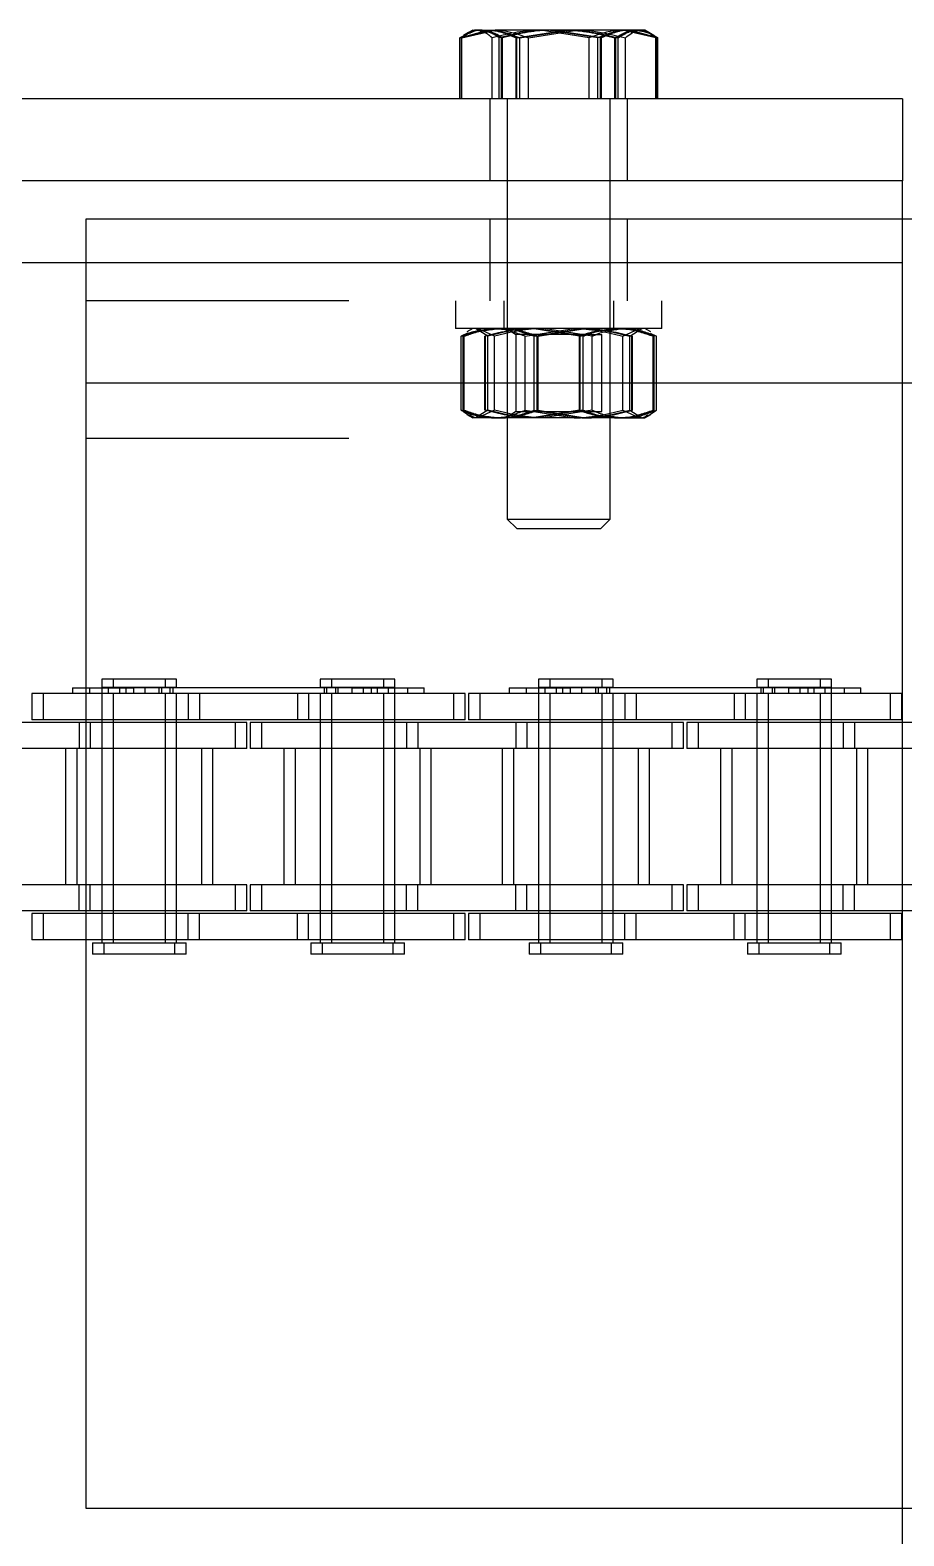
# Model space of a CAD drawing. Header units: metres. Extents: x 0 to 21025, y 0 to 14850.
# Drawn here: x 3545.5 to 3596.3, y 9259.5 to 9347.1 of the extents above; entities that cross this region are included whole.
import ezdxf

# ---------------------------------------------------------------- set-up
doc = ezdxf.new("R2010")
doc.units = ezdxf.units.M
doc.header["$LTSCALE"] = 25
doc.linetypes.add('HIDDEN2', pattern=[4.7625, 3.175, -1.5875])
doc.layers.add('SL4', color=4, linetype='Continuous')
doc.layers.add('ST1', color=7, linetype='HIDDEN2')

msp = doc.modelspace()

# ---------------------------------------------------------------- linework, layer by layer
at = {"layer": 'SL4'}
for p, q in [((3570.619, 9346.699), (3572.559, 9347.146)), ((3571.022, 9346.951), (3570.619, 9346.699)), ((3571.011, 9347.002), (3570.824, 9346.894)), ((3571.261, 9347.146), (3571.011, 9347.002)), ((3571.261, 9347.146), (3572.559, 9347.146)), ((3577.321, 9347.146), (3572.559, 9347.146)), ((3574.5, 9346.699), (3577.321, 9347.146)), ((3581.023, 9347.146), (3577.321, 9347.146)), ((3581.261, 9347.146), (3581.023, 9347.146)), ((3581.512, 9347.002), (3581.261, 9347.146)), ((3581.698, 9346.894), (3581.512, 9347.002)), ((3581.799, 9346.835), (3581.698, 9346.894)), ((3570.506, 9343.146), (3570.506, 9346.699)), ((3570.529, 9346.699), (3570.682, 9346.739)), ((3570.529, 9343.146), (3570.529, 9346.699)), ((3570.619, 9343.146), (3570.619, 9346.699)), ((3574.5, 9343.146), (3574.5, 9346.699)), ((3580.142, 9343.146), (3580.142, 9346.699)), ((3581.904, 9343.146), (3581.904, 9346.699)), ((3581.993, 9343.146), (3581.993, 9346.699)), ((3582.017, 9343.146), (3582.017, 9346.699)), ((3596.261, 9343.146), (3496.261, 9343.146)), ((3596.261, 9343.146), (3596.261, 9338.384)), ((3596.261, 9338.384), (3496.261, 9338.384)), ((3573.261, 9338.384), (3573.261, 9336.149)), ((3579.261, 9336.149), (3579.261, 9338.384)), ((3596.261, 9336.149), (3596.261, 9338.384)), ((4873.736, 9336.149), (3548.761, 9336.149)), ((3548.761, 9336.149), (3548.761, 9326.624)), ((3543.761, 9333.621), (3548.761, 9333.621)), ((3548.761, 9326.624), (4873.736, 9326.624)), ((3548.761, 9326.624), (3548.761, 9261.149)), ((3545.615, 9308.541), (3545.615, 9307.021)), ((3548.761, 9308.541), (3545.615, 9308.541)), ((3547.983, 9308.873), (3547.983, 9308.541)), ((3547.983, 9308.873), (3548.761, 9308.873)), ((3548.36, 9306.869), (3543.761, 9306.869)), ((3548.761, 9307.021), (3545.615, 9307.021)), ((3548.36, 9306.869), (3548.36, 9305.349)), ((3548.761, 9306.869), (3548.36, 9306.869)), ((3548.36, 9305.349), (3543.761, 9305.349)), ((3547.575, 9305.349), (3547.575, 9297.419)), ((3548.761, 9305.349), (3548.36, 9305.349)), ((3548.36, 9297.419), (3543.761, 9297.419)), ((3548.36, 9295.899), (3548.36, 9297.419)), ((3548.761, 9297.419), (3548.36, 9297.419)), ((3548.36, 9295.899), (3543.761, 9295.899)), ((3545.615, 9295.747), (3545.615, 9294.227)), ((3548.761, 9295.747), (3545.615, 9295.747)), ((3548.761, 9295.899), (3548.36, 9295.899)), ((3548.761, 9294.227), (3545.615, 9294.227)), ((3548.761, 9261.149), (4873.736, 9261.149)), ((3596.261, 9121.619), (3596.261, 9261.149))]:
    msp.add_line(p, q, dxfattribs=at)
for points, knots in [([(3572.559, 9347.146), (3572.605, 9347.146), (3573.261, 9347.139), (3573.903, 9346.911), (3574.5, 9346.699)], [0, 0, 0, 0, 0.070201, 1, 1, 1, 1]), ([(3577.321, 9347.146), (3577.388, 9347.146), (3578.341, 9347.139), (3579.274, 9346.911), (3580.142, 9346.699)], [0, 0, 0, 0, 0.0702006, 1, 1, 1, 1]), ([(3580.142, 9346.699), (3580.365, 9346.882), (3580.656, 9347.12), (3580.954, 9347.141), (3581.023, 9347.146)], [0, 0, 0, 0, 0.768151, 1, 1, 1, 1]), ([(3581.023, 9347.146), (3581.258, 9347.09), (3581.556, 9347.018), (3581.843, 9346.755), (3581.904, 9346.699)], [0, 0, 0, 0, 0.788999, 1, 1, 1, 1])]:
    msp.add_open_spline(points, degree=3, knots=knots, dxfattribs=at)
at = {"layer": 'ST1'}
for p, q in [((3570.506, 9346.699), (3572.142, 9347.146)), ((3570.511, 9346.699), (3572.17, 9347.146)), ((3570.841, 9346.851), (3570.529, 9346.699)), ((3570.682, 9346.739), (3572.261, 9347.146)), ((3570.824, 9346.894), (3570.723, 9346.835)), ((3573.779, 9346.699), (3576.657, 9347.146)), ((3573.83, 9346.699), (3576.705, 9347.146)), ((3573.993, 9346.699), (3576.859, 9347.146)), ((3578.023, 9346.699), (3575.202, 9347.146)), ((3578.529, 9346.699), (3575.663, 9347.146)), ((3578.693, 9346.699), (3575.818, 9347.146)), ((3578.744, 9346.699), (3575.866, 9347.146)), ((3581.904, 9346.699), (3579.963, 9347.146)), ((3581.993, 9346.699), (3580.261, 9347.146)), ((3582.012, 9346.699), (3580.352, 9347.146)), ((3582.017, 9346.699), (3580.38, 9347.146)), ((3570.743, 9346.804), (3570.506, 9346.699)), ((3570.511, 9343.146), (3570.511, 9346.699)), ((3572.38, 9343.146), (3572.38, 9346.699)), ((3572.797, 9343.146), (3572.797, 9346.699)), ((3572.942, 9343.146), (3572.942, 9346.699)), ((3572.988, 9343.146), (3572.988, 9346.699)), ((3573.779, 9343.146), (3573.779, 9346.699)), ((3573.83, 9343.146), (3573.83, 9346.699)), ((3573.993, 9343.146), (3573.993, 9346.699)), ((3578.023, 9343.146), (3578.023, 9346.699)), ((3578.529, 9343.146), (3578.529, 9346.699)), ((3578.693, 9343.146), (3578.693, 9346.699)), ((3578.744, 9343.146), (3578.744, 9346.699)), ((3579.534, 9343.146), (3579.534, 9346.699)), ((3579.581, 9343.146), (3579.581, 9346.699)), ((3579.725, 9343.146), (3579.725, 9346.699)), ((3582.012, 9343.146), (3582.012, 9346.699)), ((3572.261, 9343.146), (3572.261, 9338.384)), ((3573.261, 9343.146), (3573.261, 9338.384)), ((3579.261, 9338.384), (3579.261, 9343.146)), ((3580.261, 9338.384), (3580.261, 9343.146)), ((3572.261, 9336.149), (3572.261, 9331.386)), ((3573.261, 9336.149), (3573.261, 9318.701)), ((3579.261, 9318.701), (3579.261, 9336.149)), ((3580.261, 9331.386), (3580.261, 9336.149)), ((3596.261, 9333.621), (3596.261, 9336.149)), ((3496.261, 9333.621), (3596.261, 9333.621)), ((3548.761, 9333.621), (3596.261, 9333.621)), ((3596.261, 9261.149), (3596.261, 9333.621)), ((4873.736, 9331.386), (3548.761, 9331.386)), ((3570.261, 9331.386), (3570.261, 9329.786)), ((3573.061, 9331.386), (3573.061, 9329.786)), ((3579.461, 9329.786), (3579.461, 9331.386)), ((3582.261, 9329.786), (3582.261, 9331.386)), ((3581.975, 9329.786), (3570.261, 9329.786)), ((3570.949, 9329.521), (3570.581, 9329.339)), ((3570.581, 9325.033), (3570.581, 9329.339)), ((3570.702, 9325.033), (3570.702, 9329.339)), ((3570.753, 9325.033), (3570.753, 9329.339)), ((3570.77, 9325.033), (3570.77, 9329.339)), ((3571.261, 9329.786), (3570.912, 9329.585)), ((3572.133, 9329.339), (3571.417, 9329.786)), ((3572.528, 9329.339), (3571.554, 9329.786)), ((3571.972, 9325.033), (3571.972, 9329.339)), ((3572.009, 9325.033), (3572.009, 9329.339)), ((3572.133, 9325.033), (3572.133, 9329.339)), ((3572.528, 9325.033), (3572.528, 9329.339)), ((3573.261, 9329.786), (3573.761, 9329.436)), ((3578.168, 9329.436), (3573.761, 9329.436)), ((3573.761, 9329.436), (3573.761, 9324.962)), ((3574.314, 9329.339), (3577.154, 9329.786)), ((3574.314, 9325.033), (3574.314, 9329.339)), ((3577.463, 9329.339), (3574.717, 9329.786)), ((3577.518, 9329.339), (3574.764, 9329.786)), ((3574.831, 9329.339), (3577.61, 9329.786)), ((3574.831, 9325.033), (3574.831, 9329.339)), ((3577.692, 9329.339), (3574.912, 9329.786)), ((3575.005, 9329.339), (3577.759, 9329.786)), ((3575.005, 9325.033), (3575.005, 9329.339)), ((3575.06, 9329.339), (3577.805, 9329.786)), ((3575.06, 9325.033), (3575.06, 9329.339)), ((3578.209, 9329.339), (3575.369, 9329.786)), ((3577.463, 9325.033), (3577.463, 9329.339)), ((3577.518, 9325.033), (3577.518, 9329.339)), ((3577.692, 9325.033), (3577.692, 9329.339)), ((3578.168, 9329.436), (3578.761, 9329.436)), ((3578.209, 9325.033), (3578.209, 9329.339)), ((3578.761, 9324.962), (3578.761, 9329.436)), ((3579.995, 9329.339), (3580.968, 9329.786)), ((3579.995, 9325.033), (3579.995, 9329.339)), ((3580.39, 9329.339), (3581.105, 9329.786)), ((3580.39, 9325.033), (3580.39, 9329.339)), ((3580.513, 9325.033), (3580.513, 9329.339)), ((3580.551, 9325.033), (3580.551, 9329.339)), ((3581.61, 9329.585), (3581.261, 9329.786)), ((3581.573, 9329.521), (3581.942, 9329.339)), ((3581.753, 9325.033), (3581.753, 9329.339)), ((3581.77, 9325.033), (3581.77, 9329.339)), ((3581.821, 9325.033), (3581.821, 9329.339)), ((3581.942, 9325.033), (3581.942, 9329.339)), ((3582.261, 9329.786), (3581.975, 9329.786)), ((3548.761, 9326.624), (4873.736, 9326.624)), ((3572.133, 9325.033), (3571.417, 9324.586)), ((3572.528, 9325.033), (3571.554, 9324.586)), ((3573.761, 9324.962), (3573.261, 9324.611)), ((3573.761, 9324.962), (3578.761, 9324.962)), ((3574.314, 9325.033), (3577.154, 9324.586)), ((3577.463, 9325.033), (3574.717, 9324.586)), ((3577.518, 9325.033), (3574.764, 9324.586)), ((3574.831, 9325.033), (3577.61, 9324.586)), ((3577.692, 9325.033), (3574.912, 9324.586)), ((3575.005, 9325.033), (3577.759, 9324.586)), ((3575.06, 9325.033), (3577.805, 9324.586)), ((3578.209, 9325.033), (3575.369, 9324.586)), ((3579.995, 9325.033), (3580.968, 9324.586)), ((3580.39, 9325.033), (3581.105, 9324.586)), ((3570.912, 9324.788), (3571.261, 9324.586)), ((3571.554, 9324.586), (3571.261, 9324.586)), ((3575.369, 9324.586), (3571.554, 9324.586)), ((3573.261, 9324.611), (3578.55, 9324.611)), ((3573.261, 9324.611), (3573.261, 9324.586)), ((3580.075, 9324.586), (3575.369, 9324.586)), ((3578.55, 9324.611), (3579.261, 9324.611)), ((3579.261, 9324.586), (3579.261, 9324.611)), ((3580.075, 9324.586), (3581.261, 9324.586)), ((3581.261, 9324.586), (3581.61, 9324.788)), ((4873.736, 9323.386), (3548.761, 9323.386)), ((3573.261, 9318.701), (3579.261, 9318.701)), ((3573.261, 9318.701), (3573.816, 9318.146)), ((3573.816, 9318.146), (3578.707, 9318.146)), ((3578.707, 9318.146), (3579.261, 9318.701)), ((3553.38, 9309.384), (3549.69, 9309.384)), ((3549.69, 9309.384), (3549.69, 9308.91)), ((3550.345, 9309.384), (3550.345, 9308.91)), ((3554.035, 9309.384), (3553.38, 9309.384)), ((3553.38, 9308.91), (3553.38, 9309.384)), ((3554.035, 9308.91), (3554.035, 9309.384)), ((3566.08, 9309.384), (3562.39, 9309.384)), ((3562.39, 9309.384), (3562.39, 9308.91)), ((3563.045, 9309.384), (3563.045, 9308.91)), ((3566.735, 9309.384), (3566.08, 9309.384)), ((3566.08, 9308.91), (3566.08, 9309.384)), ((3566.735, 9308.91), (3566.735, 9309.384)), ((3578.78, 9309.384), (3575.09, 9309.384)), ((3575.09, 9309.384), (3575.09, 9308.91)), ((3575.745, 9309.384), (3575.745, 9308.91)), ((3579.435, 9309.384), (3578.78, 9309.384)), ((3578.78, 9308.91), (3578.78, 9309.384)), ((3579.435, 9308.91), (3579.435, 9309.384)), ((3591.48, 9309.384), (3587.79, 9309.384)), ((3587.79, 9309.384), (3587.79, 9308.91)), ((3588.445, 9309.384), (3588.445, 9308.91)), ((3592.135, 9309.384), (3591.48, 9309.384)), ((3591.48, 9308.91), (3591.48, 9309.384)), ((3592.135, 9308.91), (3592.135, 9309.384)), ((3546.27, 9308.541), (3546.27, 9307.021)), ((3548.761, 9308.873), (3551.535, 9308.873)), ((3554.71, 9308.541), (3548.761, 9308.541)), ((3548.96, 9308.873), (3548.96, 9308.541)), ((3549.69, 9308.91), (3553.38, 9308.91)), ((3549.69, 9308.873), (3549.69, 9307.021)), ((3549.69, 9308.541), (3549.69, 9294.042)), ((3550.059, 9308.91), (3550.059, 9308.541)), ((3550.345, 9308.541), (3550.345, 9307.021)), ((3550.345, 9308.541), (3550.345, 9294.042)), ((3550.714, 9308.91), (3550.714, 9308.541)), ((3551.083, 9308.873), (3551.083, 9308.541)), ((3551.535, 9308.873), (3551.535, 9308.541)), ((3564.235, 9308.873), (3551.535, 9308.873)), ((3552.19, 9308.873), (3552.19, 9308.541)), ((3553.011, 9308.541), (3553.011, 9308.91)), ((3553.154, 9308.873), (3553.154, 9308.541)), ((3553.38, 9308.91), (3554.035, 9308.91)), ((3553.38, 9307.021), (3553.38, 9308.541)), ((3553.38, 9294.042), (3553.38, 9308.541)), ((3553.666, 9308.541), (3553.666, 9308.91)), ((3553.809, 9308.873), (3553.809, 9308.541)), ((3554.035, 9307.021), (3554.035, 9308.541)), ((3554.035, 9294.042), (3554.035, 9308.541)), ((3554.71, 9308.541), (3554.71, 9307.021)), ((3561.06, 9308.541), (3554.71, 9308.541)), ((3555.365, 9308.541), (3555.365, 9307.021)), ((3561.06, 9308.541), (3561.06, 9307.021)), ((3570.155, 9308.541), (3561.06, 9308.541)), ((3561.715, 9308.541), (3561.715, 9307.021)), ((3562.39, 9308.91), (3566.08, 9308.91)), ((3562.39, 9308.541), (3562.39, 9307.021)), ((3562.39, 9308.541), (3562.39, 9294.042)), ((3562.616, 9308.873), (3562.616, 9308.541)), ((3562.759, 9308.91), (3562.759, 9308.541)), ((3563.045, 9308.541), (3563.045, 9307.021)), ((3563.045, 9308.541), (3563.045, 9294.042)), ((3563.271, 9308.873), (3563.271, 9308.541)), ((3563.414, 9308.91), (3563.414, 9308.541)), ((3564.235, 9308.873), (3564.235, 9308.541)), ((3564.235, 9308.873), (3567.466, 9308.873)), ((3564.89, 9308.873), (3564.89, 9308.541)), ((3565.342, 9308.873), (3565.342, 9308.541)), ((3565.711, 9308.541), (3565.711, 9308.91)), ((3566.08, 9308.91), (3566.735, 9308.91)), ((3566.08, 9307.021), (3566.08, 9308.541)), ((3566.08, 9294.042), (3566.08, 9308.541)), ((3566.366, 9308.541), (3566.366, 9308.91)), ((3566.735, 9307.021), (3566.735, 9308.873)), ((3566.735, 9294.042), (3566.735, 9308.541)), ((3567.466, 9308.873), (3567.466, 9308.541)), ((3567.466, 9308.873), (3568.442, 9308.873)), ((3568.442, 9308.541), (3568.442, 9308.873)), ((3570.81, 9308.541), (3570.155, 9308.541)), ((3570.155, 9307.021), (3570.155, 9308.541)), ((3570.81, 9307.021), (3570.81, 9308.541)), ((3580.11, 9308.541), (3571.015, 9308.541)), ((3571.015, 9308.541), (3571.015, 9307.021)), ((3571.67, 9308.541), (3571.67, 9307.021)), ((3573.383, 9308.873), (3576.935, 9308.873)), ((3573.383, 9308.873), (3573.383, 9308.541)), ((3574.36, 9308.873), (3574.36, 9308.541)), ((3575.09, 9308.91), (3578.78, 9308.91)), ((3575.09, 9308.873), (3575.09, 9307.021)), ((3575.09, 9308.541), (3575.09, 9294.042)), ((3575.459, 9308.91), (3575.459, 9308.541)), ((3575.745, 9308.541), (3575.745, 9307.021)), ((3575.745, 9308.541), (3575.745, 9294.042)), ((3576.114, 9308.91), (3576.114, 9308.541)), ((3576.483, 9308.873), (3576.483, 9308.541)), ((3576.935, 9308.873), (3576.935, 9308.541)), ((3589.635, 9308.873), (3576.935, 9308.873)), ((3577.59, 9308.873), (3577.59, 9308.541)), ((3578.411, 9308.541), (3578.411, 9308.91)), ((3578.554, 9308.873), (3578.554, 9308.541)), ((3578.78, 9308.91), (3579.435, 9308.91)), ((3578.78, 9307.021), (3578.78, 9308.541)), ((3578.78, 9294.042), (3578.78, 9308.541)), ((3579.066, 9308.541), (3579.066, 9308.91)), ((3579.209, 9308.873), (3579.209, 9308.541)), ((3579.435, 9307.021), (3579.435, 9308.541)), ((3579.435, 9294.042), (3579.435, 9308.541)), ((3580.11, 9308.541), (3580.11, 9307.021)), ((3586.46, 9308.541), (3580.11, 9308.541)), ((3580.765, 9308.541), (3580.765, 9307.021)), ((3586.46, 9308.541), (3586.46, 9307.021)), ((3595.555, 9308.541), (3586.46, 9308.541)), ((3587.115, 9308.541), (3587.115, 9307.021)), ((3587.79, 9308.91), (3591.48, 9308.91)), ((3587.79, 9308.541), (3587.79, 9307.021)), ((3587.79, 9308.541), (3587.79, 9294.042)), ((3588.016, 9308.873), (3588.016, 9308.541)), ((3588.159, 9308.91), (3588.159, 9308.541)), ((3588.445, 9308.541), (3588.445, 9307.021)), ((3588.445, 9308.541), (3588.445, 9294.042)), ((3588.671, 9308.873), (3588.671, 9308.541)), ((3588.814, 9308.91), (3588.814, 9308.541)), ((3589.635, 9308.873), (3589.635, 9308.541)), ((3589.635, 9308.873), (3592.866, 9308.873)), ((3590.29, 9308.873), (3590.29, 9308.541)), ((3590.742, 9308.873), (3590.742, 9308.541)), ((3591.111, 9308.541), (3591.111, 9308.91)), ((3591.48, 9308.91), (3592.135, 9308.91)), ((3591.48, 9307.021), (3591.48, 9308.541)), ((3591.48, 9294.042), (3591.48, 9308.541)), ((3591.766, 9308.541), (3591.766, 9308.91)), ((3592.135, 9307.021), (3592.135, 9308.873)), ((3592.135, 9294.042), (3592.135, 9308.541)), ((3592.866, 9308.873), (3592.866, 9308.541)), ((3592.866, 9308.873), (3593.842, 9308.873)), ((3593.842, 9308.541), (3593.842, 9308.873)), ((3596.21, 9308.541), (3595.555, 9308.541)), ((3595.555, 9307.021), (3595.555, 9308.541)), ((3596.21, 9307.021), (3596.21, 9308.541)), ((3548.36, 9306.869), (3548.36, 9305.349)), ((3554.71, 9307.021), (3548.761, 9307.021)), ((3557.455, 9306.869), (3548.761, 9306.869)), ((3549.015, 9306.869), (3549.015, 9305.349)), ((3549.69, 9306.869), (3549.69, 9305.349)), ((3550.345, 9306.869), (3550.345, 9305.349)), ((3553.38, 9305.349), (3553.38, 9306.869)), ((3554.035, 9305.349), (3554.035, 9306.869)), ((3561.06, 9307.021), (3554.71, 9307.021)), ((3558.11, 9306.869), (3557.455, 9306.869)), ((3557.455, 9305.349), (3557.455, 9306.869)), ((3558.11, 9305.349), (3558.11, 9306.869)), ((3567.41, 9306.869), (3558.315, 9306.869)), ((3558.315, 9306.869), (3558.315, 9305.349)), ((3558.97, 9306.869), (3558.97, 9305.349)), ((3570.155, 9307.021), (3561.06, 9307.021)), ((3562.39, 9306.869), (3562.39, 9305.349)), ((3563.045, 9306.869), (3563.045, 9305.349)), ((3566.08, 9305.349), (3566.08, 9306.869)), ((3566.735, 9305.349), (3566.735, 9306.869)), ((3567.41, 9306.869), (3567.41, 9305.349)), ((3573.76, 9306.869), (3567.41, 9306.869)), ((3568.065, 9306.869), (3568.065, 9305.349)), ((3570.81, 9307.021), (3570.155, 9307.021)), ((3580.11, 9307.021), (3571.015, 9307.021)), ((3573.76, 9306.869), (3573.76, 9305.349)), ((3582.855, 9306.869), (3573.76, 9306.869)), ((3574.415, 9306.869), (3574.415, 9305.349)), ((3575.09, 9306.869), (3575.09, 9305.349)), ((3575.745, 9306.869), (3575.745, 9305.349)), ((3578.78, 9305.349), (3578.78, 9306.869)), ((3579.435, 9305.349), (3579.435, 9306.869)), ((3586.46, 9307.021), (3580.11, 9307.021)), ((3583.51, 9306.869), (3582.855, 9306.869)), ((3582.855, 9305.349), (3582.855, 9306.869)), ((3583.51, 9305.349), (3583.51, 9306.869)), ((3592.81, 9306.869), (3583.715, 9306.869)), ((3583.715, 9306.869), (3583.715, 9305.349)), ((3584.37, 9306.869), (3584.37, 9305.349)), ((3595.555, 9307.021), (3586.46, 9307.021)), ((3587.79, 9306.869), (3587.79, 9305.349)), ((3588.445, 9306.869), (3588.445, 9305.349)), ((3591.48, 9305.349), (3591.48, 9306.869)), ((3592.135, 9305.349), (3592.135, 9306.869)), ((3592.81, 9306.869), (3592.81, 9305.349)), ((3599.16, 9306.869), (3592.81, 9306.869)), ((3593.465, 9306.869), (3593.465, 9305.349)), ((3596.21, 9307.021), (3595.555, 9307.021)), ((3548.23, 9305.349), (3548.23, 9297.419)), ((3557.455, 9305.349), (3548.761, 9305.349)), ((3549.69, 9305.349), (3549.69, 9297.419)), ((3550.345, 9305.349), (3550.345, 9297.419)), ((3553.38, 9297.419), (3553.38, 9305.349)), ((3554.035, 9297.419), (3554.035, 9305.349)), ((3555.495, 9297.419), (3555.495, 9305.349)), ((3556.15, 9297.419), (3556.15, 9305.349)), ((3558.11, 9305.349), (3557.455, 9305.349)), ((3567.41, 9305.349), (3558.315, 9305.349)), ((3560.275, 9305.349), (3560.275, 9297.419)), ((3560.93, 9305.349), (3560.93, 9297.419)), ((3562.39, 9305.349), (3562.39, 9297.419)), ((3563.045, 9305.349), (3563.045, 9297.419)), ((3566.08, 9297.419), (3566.08, 9305.349)), ((3566.735, 9297.419), (3566.735, 9305.349)), ((3573.76, 9305.349), (3567.41, 9305.349)), ((3568.195, 9297.419), (3568.195, 9305.349)), ((3568.85, 9297.419), (3568.85, 9305.349)), ((3572.975, 9305.349), (3572.975, 9297.419)), ((3573.63, 9305.349), (3573.63, 9297.419)), ((3582.855, 9305.349), (3573.76, 9305.349)), ((3575.09, 9305.349), (3575.09, 9297.419)), ((3575.745, 9305.349), (3575.745, 9297.419)), ((3578.78, 9297.419), (3578.78, 9305.349)), ((3579.435, 9297.419), (3579.435, 9305.349)), ((3580.895, 9297.419), (3580.895, 9305.349)), ((3581.55, 9297.419), (3581.55, 9305.349)), ((3583.51, 9305.349), (3582.855, 9305.349)), ((3592.81, 9305.349), (3583.715, 9305.349)), ((3585.675, 9305.349), (3585.675, 9297.419)), ((3586.33, 9305.349), (3586.33, 9297.419)), ((3587.79, 9305.349), (3587.79, 9297.419)), ((3588.445, 9305.349), (3588.445, 9297.419)), ((3591.48, 9297.419), (3591.48, 9305.349)), ((3592.135, 9297.419), (3592.135, 9305.349)), ((3599.16, 9305.349), (3592.81, 9305.349)), ((3593.595, 9297.419), (3593.595, 9305.349)), ((3594.25, 9297.419), (3594.25, 9305.349)), ((3548.36, 9295.899), (3548.36, 9297.419)), ((3557.455, 9297.419), (3548.761, 9297.419)), ((3549.015, 9295.899), (3549.015, 9297.419)), ((3549.69, 9297.419), (3549.69, 9295.899)), ((3550.345, 9297.419), (3550.345, 9295.899)), ((3553.38, 9295.899), (3553.38, 9297.419)), ((3554.035, 9295.899), (3554.035, 9297.419)), ((3558.11, 9297.419), (3557.455, 9297.419)), ((3557.455, 9295.899), (3557.455, 9297.419)), ((3558.11, 9295.899), (3558.11, 9297.419)), ((3567.41, 9297.419), (3558.315, 9297.419)), ((3558.315, 9297.419), (3558.315, 9295.899)), ((3558.97, 9297.419), (3558.97, 9295.899)), ((3562.39, 9297.419), (3562.39, 9295.899)), ((3563.045, 9297.419), (3563.045, 9295.899)), ((3566.08, 9295.899), (3566.08, 9297.419)), ((3566.735, 9295.899), (3566.735, 9297.419)), ((3567.41, 9295.899), (3567.41, 9297.419)), ((3573.76, 9297.419), (3567.41, 9297.419)), ((3568.065, 9295.899), (3568.065, 9297.419)), ((3573.76, 9295.899), (3573.76, 9297.419)), ((3582.855, 9297.419), (3573.76, 9297.419)), ((3574.415, 9295.899), (3574.415, 9297.419)), ((3575.09, 9297.419), (3575.09, 9295.899)), ((3575.745, 9297.419), (3575.745, 9295.899)), ((3578.78, 9295.899), (3578.78, 9297.419)), ((3579.435, 9295.899), (3579.435, 9297.419)), ((3583.51, 9297.419), (3582.855, 9297.419)), ((3582.855, 9295.899), (3582.855, 9297.419)), ((3583.51, 9295.899), (3583.51, 9297.419)), ((3592.81, 9297.419), (3583.715, 9297.419)), ((3583.715, 9297.419), (3583.715, 9295.899)), ((3584.37, 9297.419), (3584.37, 9295.899)), ((3587.79, 9297.419), (3587.79, 9295.899)), ((3588.445, 9297.419), (3588.445, 9295.899)), ((3591.48, 9295.899), (3591.48, 9297.419)), ((3592.135, 9295.899), (3592.135, 9297.419)), ((3592.81, 9295.899), (3592.81, 9297.419)), ((3599.16, 9297.419), (3592.81, 9297.419)), ((3593.465, 9295.899), (3593.465, 9297.419)), ((3546.27, 9295.747), (3546.27, 9294.227)), ((3557.455, 9295.899), (3548.761, 9295.899)), ((3554.71, 9295.747), (3548.761, 9295.747)), ((3549.69, 9295.747), (3549.69, 9294.227)), ((3550.345, 9295.747), (3550.345, 9294.227)), ((3553.38, 9294.227), (3553.38, 9295.747)), ((3554.035, 9294.227), (3554.035, 9295.747)), ((3554.71, 9294.227), (3554.71, 9295.747)), ((3561.06, 9295.747), (3554.71, 9295.747)), ((3555.365, 9294.227), (3555.365, 9295.747)), ((3558.11, 9295.899), (3557.455, 9295.899)), ((3567.41, 9295.899), (3558.315, 9295.899)), ((3561.06, 9294.227), (3561.06, 9295.747)), ((3570.155, 9295.747), (3561.06, 9295.747)), ((3561.715, 9294.227), (3561.715, 9295.747)), ((3562.39, 9295.747), (3562.39, 9294.227)), ((3563.045, 9295.747), (3563.045, 9294.227)), ((3566.08, 9294.227), (3566.08, 9295.747)), ((3566.735, 9294.227), (3566.735, 9295.747)), ((3573.76, 9295.899), (3567.41, 9295.899)), ((3570.81, 9295.747), (3570.155, 9295.747)), ((3570.155, 9294.227), (3570.155, 9295.747)), ((3570.81, 9294.227), (3570.81, 9295.747)), ((3580.11, 9295.747), (3571.015, 9295.747)), ((3571.015, 9295.747), (3571.015, 9294.227)), ((3571.67, 9295.747), (3571.67, 9294.227)), ((3582.855, 9295.899), (3573.76, 9295.899)), ((3575.09, 9295.747), (3575.09, 9294.227)), ((3575.745, 9295.747), (3575.745, 9294.227)), ((3578.78, 9294.227), (3578.78, 9295.747)), ((3579.435, 9294.227), (3579.435, 9295.747)), ((3580.11, 9294.227), (3580.11, 9295.747)), ((3586.46, 9295.747), (3580.11, 9295.747)), ((3580.765, 9294.227), (3580.765, 9295.747)), ((3583.51, 9295.899), (3582.855, 9295.899)), ((3592.81, 9295.899), (3583.715, 9295.899)), ((3586.46, 9294.227), (3586.46, 9295.747)), ((3595.555, 9295.747), (3586.46, 9295.747)), ((3587.115, 9294.227), (3587.115, 9295.747)), ((3587.79, 9295.747), (3587.79, 9294.227)), ((3588.445, 9295.747), (3588.445, 9294.227)), ((3591.48, 9294.227), (3591.48, 9295.747)), ((3592.135, 9294.227), (3592.135, 9295.747)), ((3599.16, 9295.899), (3592.81, 9295.899)), ((3596.21, 9295.747), (3595.555, 9295.747)), ((3595.555, 9294.227), (3595.555, 9295.747)), ((3596.21, 9294.227), (3596.21, 9295.747)), ((3554.71, 9294.227), (3548.761, 9294.227)), ((3549.137, 9294.042), (3553.934, 9294.042)), ((3549.137, 9294.042), (3549.137, 9293.384)), ((3553.934, 9293.384), (3549.137, 9293.384)), ((3549.792, 9294.042), (3549.792, 9293.384)), ((3553.934, 9294.042), (3554.589, 9294.042)), ((3553.934, 9293.384), (3553.934, 9294.042)), ((3554.589, 9293.384), (3553.934, 9293.384)), ((3554.589, 9293.384), (3554.589, 9294.042)), ((3561.06, 9294.227), (3554.71, 9294.227)), ((3570.155, 9294.227), (3561.06, 9294.227)), ((3561.837, 9294.042), (3566.634, 9294.042)), ((3561.837, 9294.042), (3561.837, 9293.384)), ((3566.634, 9293.384), (3561.837, 9293.384)), ((3562.492, 9294.042), (3562.492, 9293.384)), ((3566.634, 9294.042), (3567.289, 9294.042)), ((3566.634, 9293.384), (3566.634, 9294.042)), ((3567.289, 9293.384), (3566.634, 9293.384)), ((3567.289, 9293.384), (3567.289, 9294.042)), ((3570.81, 9294.227), (3570.155, 9294.227)), ((3580.11, 9294.227), (3571.015, 9294.227)), ((3574.537, 9294.042), (3579.334, 9294.042)), ((3574.537, 9294.042), (3574.537, 9293.384)), ((3579.334, 9293.384), (3574.537, 9293.384)), ((3575.192, 9294.042), (3575.192, 9293.384)), ((3579.334, 9294.042), (3579.989, 9294.042)), ((3579.334, 9293.384), (3579.334, 9294.042)), ((3579.989, 9293.384), (3579.334, 9293.384)), ((3579.989, 9293.384), (3579.989, 9294.042)), ((3586.46, 9294.227), (3580.11, 9294.227)), ((3595.555, 9294.227), (3586.46, 9294.227)), ((3587.237, 9294.042), (3592.034, 9294.042)), ((3587.237, 9294.042), (3587.237, 9293.384)), ((3592.034, 9293.384), (3587.237, 9293.384)), ((3587.892, 9294.042), (3587.892, 9293.384)), ((3592.034, 9294.042), (3592.689, 9294.042)), ((3592.034, 9293.384), (3592.034, 9294.042)), ((3592.689, 9293.384), (3592.034, 9293.384)), ((3592.689, 9293.384), (3592.689, 9294.042)), ((3596.21, 9294.227), (3595.555, 9294.227))]:
    msp.add_line(p, q, dxfattribs=at)
for points, knots in [([(3571.726, 9347.146), (3571.631, 9347.142), (3571.307, 9347.129), (3570.991, 9346.945), (3570.768, 9346.816)], [0, 0, 0, 0, 0.294345, 1, 1, 1, 1]), ([(3571.5, 9347.146), (3571.431, 9347.144), (3571.269, 9347.141), (3571.112, 9347.02), (3571.022, 9346.951)], [0, 0, 0, 0, 0.429078, 1, 1, 1, 1]), ([(3571.747, 9347.146), (3571.65, 9347.144), (3571.419, 9347.14), (3571.193, 9347.017), (3571.063, 9346.946)], [0, 0, 0, 0, 0.42217, 1, 1, 1, 1]), ([(3571.663, 9347.146), (3571.574, 9347.146), (3571.403, 9347.146), (3571.236, 9347.049), (3571.156, 9347.003)], [0, 0, 0, 0, 0.52113, 1, 1, 1, 1]), ([(3572.38, 9346.699), (3572.32, 9346.755), (3572.033, 9347.018), (3571.735, 9347.09), (3571.5, 9347.146)], [0, 0, 0, 0, 0.2110008, 1, 1, 1, 1]), ([(3572.797, 9346.699), (3572.719, 9346.755), (3572.35, 9347.018), (3571.966, 9347.09), (3571.663, 9347.146)], [0, 0, 0, 0, 0.211001, 1, 1, 1, 1]), ([(3572.942, 9346.699), (3572.859, 9346.755), (3572.463, 9347.018), (3572.051, 9347.09), (3571.726, 9347.146)], [0, 0, 0, 0, 0.211001, 1, 1, 1, 1]), ([(3572.988, 9346.699), (3572.903, 9346.755), (3572.499, 9347.018), (3572.079, 9347.09), (3571.747, 9347.146)], [0, 0, 0, 0, 0.211001, 1, 1, 1, 1]), ([(3572.142, 9347.146), (3572.181, 9347.146), (3572.734, 9347.139), (3573.275, 9346.911), (3573.779, 9346.699)], [0, 0, 0, 0, 0.070201, 1, 1, 1, 1]), ([(3572.17, 9347.146), (3572.21, 9347.146), (3572.77, 9347.139), (3573.319, 9346.911), (3573.83, 9346.699)], [0, 0, 0, 0, 0.070201, 1, 1, 1, 1]), ([(3572.261, 9347.146), (3572.302, 9347.146), (3572.887, 9347.139), (3573.46, 9346.911), (3573.993, 9346.699)], [0, 0, 0, 0, 0.070201, 1, 1, 1, 1]), ([(3575.202, 9347.146), (3575.135, 9347.146), (3574.182, 9347.139), (3573.248, 9346.911), (3572.38, 9346.699)], [0, 0, 0, 0, 0.070201, 1, 1, 1, 1]), ([(3575.663, 9347.146), (3575.595, 9347.146), (3574.628, 9347.139), (3573.679, 9346.911), (3572.797, 9346.699)], [0, 0, 0, 0, 0.070201, 1, 1, 1, 1]), ([(3575.818, 9347.146), (3575.749, 9347.146), (3574.778, 9347.139), (3573.827, 9346.911), (3572.942, 9346.699)], [0, 0, 0, 0, 0.070201, 1, 1, 1, 1]), ([(3575.866, 9347.146), (3575.798, 9347.146), (3574.826, 9347.139), (3573.874, 9346.911), (3572.988, 9346.699)], [0, 0, 0, 0, 0.070201, 1, 1, 1, 1]), ([(3576.657, 9347.146), (3576.725, 9347.146), (3577.697, 9347.139), (3578.649, 9346.911), (3579.534, 9346.699)], [0, 0, 0, 0, 0.070201, 1, 1, 1, 1]), ([(3576.705, 9347.146), (3576.773, 9347.146), (3577.744, 9347.139), (3578.696, 9346.911), (3579.581, 9346.699)], [0, 0, 0, 0, 0.070201, 1, 1, 1, 1]), ([(3576.859, 9347.146), (3576.927, 9347.146), (3577.895, 9347.139), (3578.844, 9346.911), (3579.725, 9346.699)], [0, 0, 0, 0, 0.070201, 1, 1, 1, 1]), ([(3579.963, 9347.146), (3579.917, 9347.146), (3579.262, 9347.139), (3578.62, 9346.911), (3578.023, 9346.699)], [0, 0, 0, 0, 0.0702006, 1, 1, 1, 1]), ([(3580.261, 9347.146), (3580.22, 9347.146), (3579.635, 9347.139), (3579.062, 9346.911), (3578.529, 9346.699)], [0, 0, 0, 0, 0.0702006, 1, 1, 1, 1]), ([(3580.352, 9347.146), (3580.313, 9347.146), (3579.753, 9347.139), (3579.204, 9346.911), (3578.693, 9346.699)], [0, 0, 0, 0, 0.070201, 1, 1, 1, 1]), ([(3580.38, 9347.146), (3580.341, 9347.146), (3579.789, 9347.139), (3579.247, 9346.911), (3578.744, 9346.699)], [0, 0, 0, 0, 0.070201, 1, 1, 1, 1]), ([(3579.534, 9346.699), (3579.849, 9346.882), (3580.258, 9347.12), (3580.678, 9347.141), (3580.776, 9347.146)], [0, 0, 0, 0, 0.768151, 1, 1, 1, 1]), ([(3579.581, 9346.699), (3579.889, 9346.882), (3580.29, 9347.12), (3580.701, 9347.141), (3580.796, 9347.146)], [0, 0, 0, 0, 0.768151, 1, 1, 1, 1]), ([(3579.725, 9346.699), (3580.013, 9346.882), (3580.387, 9347.12), (3580.77, 9347.141), (3580.859, 9347.146)], [0, 0, 0, 0, 0.768151, 1, 1, 1, 1]), ([(3580.776, 9347.146), (3581.107, 9347.09), (3581.527, 9347.018), (3581.931, 9346.755), (3582.017, 9346.699)], [0, 0, 0, 0, 0.788999, 1, 1, 1, 1]), ([(3580.796, 9347.146), (3581.122, 9347.1), (3581.45, 9347.054), (3581.765, 9346.855), (3581.767, 9346.854)], [0, 0, 0, 0, 0.993004, 1, 1, 1, 1]), ([(3580.859, 9347.146), (3581.162, 9347.09), (3581.546, 9347.018), (3581.915, 9346.755), (3581.993, 9346.699)], [0, 0, 0, 0, 0.788999, 1, 1, 1, 1]), ([(3570.581, 9329.339), (3570.737, 9329.407), (3571.346, 9329.669), (3571.978, 9329.736), (3572.447, 9329.786)], [0, 0, 0, 0, 0.257551, 1, 1, 1, 1]), ([(3570.702, 9329.339), (3570.875, 9329.407), (3571.548, 9329.669), (3572.247, 9329.736), (3572.766, 9329.786)], [0, 0, 0, 0, 0.2575513, 1, 1, 1, 1]), ([(3570.753, 9329.339), (3570.931, 9329.407), (3571.624, 9329.669), (3572.344, 9329.736), (3572.879, 9329.786)], [0, 0, 0, 0, 0.257551, 1, 1, 1, 1]), ([(3570.77, 9329.339), (3570.95, 9329.407), (3571.649, 9329.669), (3572.376, 9329.736), (3572.915, 9329.786)], [0, 0, 0, 0, 0.2575513, 1, 1, 1, 1]), ([(3574.717, 9329.786), (3574.652, 9329.786), (3573.725, 9329.779), (3572.816, 9329.551), (3571.972, 9329.339)], [0, 0, 0, 0, 0.0702006, 1, 1, 1, 1]), ([(3574.764, 9329.786), (3574.698, 9329.786), (3573.768, 9329.779), (3572.857, 9329.551), (3572.009, 9329.339)], [0, 0, 0, 0, 0.070201, 1, 1, 1, 1]), ([(3574.912, 9329.786), (3574.846, 9329.786), (3573.908, 9329.779), (3572.988, 9329.551), (3572.133, 9329.339)], [0, 0, 0, 0, 0.070201, 1, 1, 1, 1]), ([(3572.447, 9329.786), (3572.617, 9329.779), (3573.249, 9329.755), (3573.864, 9329.515), (3574.314, 9329.339)], [0, 0, 0, 0, 0.268634, 1, 1, 1, 1]), ([(3575.369, 9329.786), (3575.301, 9329.786), (3574.342, 9329.779), (3573.402, 9329.551), (3572.528, 9329.339)], [0, 0, 0, 0, 0.070201, 1, 1, 1, 1]), ([(3572.766, 9329.786), (3572.954, 9329.779), (3573.653, 9329.755), (3574.333, 9329.515), (3574.831, 9329.339)], [0, 0, 0, 0, 0.2686336, 1, 1, 1, 1]), ([(3572.879, 9329.786), (3573.072, 9329.779), (3573.792, 9329.755), (3574.492, 9329.515), (3575.005, 9329.339)], [0, 0, 0, 0, 0.2686336, 1, 1, 1, 1]), ([(3572.915, 9329.786), (3573.11, 9329.779), (3573.836, 9329.755), (3574.543, 9329.515), (3575.06, 9329.339)], [0, 0, 0, 0, 0.268634, 1, 1, 1, 1]), ([(3577.154, 9329.786), (3577.221, 9329.786), (3578.181, 9329.779), (3579.121, 9329.551), (3579.995, 9329.339)], [0, 0, 0, 0, 0.070201, 1, 1, 1, 1]), ([(3577.463, 9329.339), (3577.643, 9329.407), (3578.342, 9329.669), (3579.069, 9329.736), (3579.608, 9329.786)], [0, 0, 0, 0, 0.257551, 1, 1, 1, 1]), ([(3577.518, 9329.339), (3577.696, 9329.407), (3578.389, 9329.669), (3579.109, 9329.736), (3579.644, 9329.786)], [0, 0, 0, 0, 0.257551, 1, 1, 1, 1]), ([(3577.61, 9329.786), (3577.676, 9329.786), (3578.615, 9329.779), (3579.535, 9329.551), (3580.39, 9329.339)], [0, 0, 0, 0, 0.070201, 1, 1, 1, 1]), ([(3577.692, 9329.339), (3577.865, 9329.407), (3578.538, 9329.669), (3579.237, 9329.736), (3579.756, 9329.786)], [0, 0, 0, 0, 0.257551, 1, 1, 1, 1]), ([(3577.759, 9329.786), (3577.824, 9329.786), (3578.754, 9329.779), (3579.666, 9329.551), (3580.513, 9329.339)], [0, 0, 0, 0, 0.070201, 1, 1, 1, 1]), ([(3577.805, 9329.786), (3577.87, 9329.786), (3578.798, 9329.779), (3579.706, 9329.551), (3580.551, 9329.339)], [0, 0, 0, 0, 0.0702006, 1, 1, 1, 1]), ([(3578.209, 9329.339), (3578.366, 9329.407), (3578.974, 9329.669), (3579.606, 9329.736), (3580.075, 9329.786)], [0, 0, 0, 0, 0.257551, 1, 1, 1, 1]), ([(3579.608, 9329.786), (3579.803, 9329.779), (3580.529, 9329.755), (3581.236, 9329.515), (3581.753, 9329.339)], [0, 0, 0, 0, 0.268634, 1, 1, 1, 1]), ([(3579.644, 9329.786), (3579.837, 9329.779), (3580.557, 9329.755), (3581.257, 9329.515), (3581.77, 9329.339)], [0, 0, 0, 0, 0.268634, 1, 1, 1, 1]), ([(3579.756, 9329.786), (3579.944, 9329.779), (3580.643, 9329.755), (3581.323, 9329.515), (3581.821, 9329.339)], [0, 0, 0, 0, 0.268634, 1, 1, 1, 1]), ([(3580.075, 9329.786), (3580.245, 9329.779), (3580.877, 9329.755), (3581.492, 9329.515), (3581.942, 9329.339)], [0, 0, 0, 0, 0.268634, 1, 1, 1, 1]), ([(3571.554, 9324.586), (3571.531, 9324.587), (3571.202, 9324.593), (3570.88, 9324.821), (3570.581, 9325.033)], [0, 0, 0, 0, 0.070201, 1, 1, 1, 1]), ([(3570.581, 9325.033), (3570.737, 9324.965), (3571.346, 9324.703), (3571.978, 9324.636), (3572.447, 9324.586)], [0, 0, 0, 0, 0.257551, 1, 1, 1, 1]), ([(3570.702, 9325.033), (3570.875, 9324.965), (3571.548, 9324.703), (3572.247, 9324.636), (3572.766, 9324.586)], [0, 0, 0, 0, 0.257551, 1, 1, 1, 1]), ([(3570.753, 9325.033), (3570.931, 9324.965), (3571.624, 9324.703), (3572.344, 9324.636), (3572.879, 9324.586)], [0, 0, 0, 0, 0.257551, 1, 1, 1, 1]), ([(3570.77, 9325.033), (3570.95, 9324.965), (3571.649, 9324.703), (3572.376, 9324.636), (3572.915, 9324.586)], [0, 0, 0, 0, 0.257551, 1, 1, 1, 1]), ([(3574.717, 9324.586), (3574.652, 9324.587), (3573.725, 9324.593), (3572.816, 9324.821), (3571.972, 9325.033)], [0, 0, 0, 0, 0.070201, 1, 1, 1, 1]), ([(3574.764, 9324.586), (3574.698, 9324.587), (3573.768, 9324.593), (3572.857, 9324.821), (3572.009, 9325.033)], [0, 0, 0, 0, 0.070201, 1, 1, 1, 1]), ([(3574.912, 9324.586), (3574.846, 9324.587), (3573.908, 9324.593), (3572.988, 9324.821), (3572.133, 9325.033)], [0, 0, 0, 0, 0.070201, 1, 1, 1, 1]), ([(3572.447, 9324.586), (3572.617, 9324.593), (3573.249, 9324.617), (3573.864, 9324.857), (3574.314, 9325.033)], [0, 0, 0, 0, 0.268634, 1, 1, 1, 1]), ([(3575.369, 9324.586), (3575.301, 9324.587), (3574.342, 9324.593), (3573.402, 9324.821), (3572.528, 9325.033)], [0, 0, 0, 0, 0.070201, 1, 1, 1, 1]), ([(3572.766, 9324.586), (3572.954, 9324.593), (3573.653, 9324.617), (3574.333, 9324.857), (3574.831, 9325.033)], [0, 0, 0, 0, 0.268634, 1, 1, 1, 1]), ([(3572.879, 9324.586), (3573.072, 9324.593), (3573.792, 9324.617), (3574.492, 9324.857), (3575.005, 9325.033)], [0, 0, 0, 0, 0.268634, 1, 1, 1, 1]), ([(3572.915, 9324.586), (3573.11, 9324.593), (3573.836, 9324.617), (3574.543, 9324.857), (3575.06, 9325.033)], [0, 0, 0, 0, 0.268634, 1, 1, 1, 1]), ([(3577.154, 9324.586), (3577.221, 9324.587), (3578.181, 9324.593), (3579.121, 9324.821), (3579.995, 9325.033)], [0, 0, 0, 0, 0.070201, 1, 1, 1, 1]), ([(3577.463, 9325.033), (3577.643, 9324.965), (3578.342, 9324.703), (3579.069, 9324.636), (3579.608, 9324.586)], [0, 0, 0, 0, 0.257551, 1, 1, 1, 1]), ([(3577.518, 9325.033), (3577.696, 9324.965), (3578.389, 9324.703), (3579.109, 9324.636), (3579.644, 9324.586)], [0, 0, 0, 0, 0.257551, 1, 1, 1, 1]), ([(3577.61, 9324.586), (3577.676, 9324.587), (3578.615, 9324.593), (3579.535, 9324.821), (3580.39, 9325.033)], [0, 0, 0, 0, 0.070201, 1, 1, 1, 1]), ([(3577.692, 9325.033), (3577.865, 9324.965), (3578.538, 9324.703), (3579.237, 9324.636), (3579.756, 9324.586)], [0, 0, 0, 0, 0.257551, 1, 1, 1, 1]), ([(3577.759, 9324.586), (3577.824, 9324.587), (3578.754, 9324.593), (3579.666, 9324.821), (3580.513, 9325.033)], [0, 0, 0, 0, 0.070201, 1, 1, 1, 1]), ([(3577.805, 9324.586), (3577.87, 9324.587), (3578.798, 9324.593), (3579.706, 9324.821), (3580.551, 9325.033)], [0, 0, 0, 0, 0.0702006, 1, 1, 1, 1]), ([(3578.209, 9325.033), (3578.366, 9324.965), (3578.974, 9324.703), (3579.606, 9324.636), (3580.075, 9324.586)], [0, 0, 0, 0, 0.257551, 1, 1, 1, 1]), ([(3579.608, 9324.586), (3579.803, 9324.593), (3580.529, 9324.617), (3581.236, 9324.857), (3581.753, 9325.033)], [0, 0, 0, 0, 0.268634, 1, 1, 1, 1]), ([(3579.644, 9324.586), (3579.837, 9324.593), (3580.557, 9324.617), (3581.257, 9324.857), (3581.77, 9325.033)], [0, 0, 0, 0, 0.268634, 1, 1, 1, 1]), ([(3579.756, 9324.586), (3579.944, 9324.593), (3580.643, 9324.617), (3581.323, 9324.857), (3581.821, 9325.033)], [0, 0, 0, 0, 0.268634, 1, 1, 1, 1]), ([(3580.075, 9324.586), (3580.245, 9324.593), (3580.877, 9324.617), (3581.492, 9324.857), (3581.942, 9325.033)], [0, 0, 0, 0, 0.268634, 1, 1, 1, 1]), ([(3580.968, 9324.586), (3580.991, 9324.587), (3581.32, 9324.593), (3581.642, 9324.821), (3581.942, 9325.033)], [0, 0, 0, 0, 0.070201, 1, 1, 1, 1]), ([(3571.417, 9324.586), (3571.4, 9324.586), (3571.294, 9324.586), (3571.189, 9324.684), (3571.101, 9324.766)], [0, 0, 0, 0, 0.158847, 1, 1, 1, 1]), ([(3571.381, 9324.586), (3571.366, 9324.586), (3571.285, 9324.585), (3571.205, 9324.67), (3571.139, 9324.739)], [0, 0, 0, 0, 0.18247, 1, 1, 1, 1]), ([(3571.371, 9324.586), (3571.357, 9324.586), (3571.282, 9324.585), (3571.209, 9324.665), (3571.15, 9324.73)], [0, 0, 0, 0, 0.1913, 1, 1, 1, 1]), ([(3581.105, 9324.586), (3581.122, 9324.586), (3581.229, 9324.586), (3581.334, 9324.684), (3581.422, 9324.766)], [0, 0, 0, 0, 0.158847, 1, 1, 1, 1]), ([(3581.142, 9324.586), (3581.156, 9324.586), (3581.238, 9324.585), (3581.318, 9324.67), (3581.384, 9324.739)], [0, 0, 0, 0, 0.18247, 1, 1, 1, 1]), ([(3581.152, 9324.586), (3581.166, 9324.586), (3581.241, 9324.585), (3581.314, 9324.665), (3581.373, 9324.73)], [0, 0, 0, 0, 0.1913, 1, 1, 1, 1])]:
    msp.add_open_spline(points, degree=3, knots=knots, dxfattribs=at)

doc.saveas('drawing.dxf')
